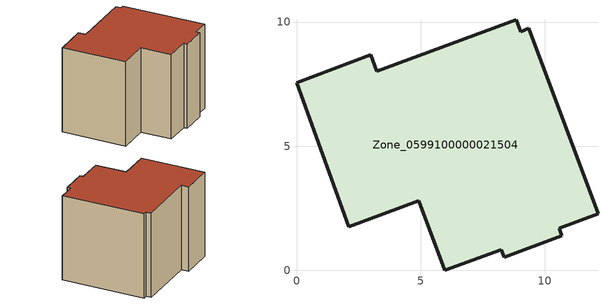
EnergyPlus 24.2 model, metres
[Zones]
Zone_0599100000021504
 floor ground (C_G): 10.59,1.7 10.7,1.39 8.38,0.53 8.25,0.83 5.98,0 4.93,2.81 2.11,1.76 0,7.56 2.99,8.68 3.23,8.02 8.85,10.09 9.03,9.62 9.36,9.76 12.15,2.28 z0
 wall outside (C_F): 2.11,1.76 4.93,2.81 5.98,0 8.25,0.83 8.38,0.53 10.7,1.39 10.59,1.7 12.15,2.28 9.36,9.76 9.03,9.62 8.85,10.09 3.23,8.02 2.99,8.68 0,7.56 2.11,1.76 z0:8.27
 roof outside (C_R): 9.03,9.62 8.85,10.09 3.23,8.02 2.99,8.68 0,7.56 2.11,1.76 4.93,2.81 5.98,0 8.25,0.83 8.38,0.53 10.7,1.39 10.59,1.7 12.15,2.28 9.36,9.76 z8.27
[BUILDING]
Pand.0599100000021504: North Axis=0; Terrain=City; Loads Convergence Tolerance Value=0.04; Temperature Convergence Tolerance Value=0.4; Solar Distribution=FullExterior; Maximum Number of Warmup Days=25; Minimum Number of Warmup Days=1
[Site:Location]
Rotterdam.The.Hague.AP_ZH_NLD Design_Conditions: Latitude=51.96; Longitude=4.45; Time Zone=1; Elevation=-4.5
[SITE:GROUNDTEMPERATURE:BUILDINGSURFACE]
18, 18, 18, 18, 18, 18, 18, 18, 18, 18, 18, 18
[MATERIAL] Thermal Absorptance=0.9; Solar Absorptance=0.7; Visible Absorptance=0.7
Name | Roughness | Thickness | Conductivity | Density | Specific Heat
G.TC.1946-1964 | MediumSmooth | 0.15 | 1 | 540 | 1210
F.TC.1946-1964 | Rough | 0.3 | 0.857143 | 1920 | 840
R.TC.1946-1964 | MediumRough | 0.2 | 0.235294 | 1500 | 1000
[CONSTRUCTION]
C_G: G.TC.1946-1964
C_F: F.TC.1946-1964
C_R: R.TC.1946-1964
[ZONE]
Zone_0599100000021504: Type=1; Multiplier=1; Ceiling Height=Autocalculate; Volume=Autocalculate; Floor Area=autocalculate; Part of Total Floor Area=Yes
[ZONEINFILTRATION:DESIGNFLOWRATE]
Infil_Zone_0599100000021504: Zone or ZoneList or Space or SpaceList=Zone_0599100000021504; Schedule=AlwaysOn; Design Flow Rate Calculation Method=Flow/Area; Flow Rate per Floor Area=0.003; Constant Term Coefficient=1; Temperature Term Coefficient=0; Velocity Term Coefficient=0; Velocity Squared Term Coefficient=0
[HVACTEMPLATE:ZONE:IDEALLOADSAIRSYSTEM]
Zone_0599100000021504: Maximum Heating Supply Air Temperature=50; Minimum Cooling Supply Air Temperature=13; Maximum Heating Supply Air Humidity Ratio=0.0156; Minimum Cooling Supply Air Humidity Ratio=0.0077; Heating Limit=NoLimit; Cooling Limit=NoLimit; Dehumidification Control Type=ConstantSensibleHeatRatio; Cooling Sensible Heat Ratio=0.7; Dehumidification Setpoint=60; Humidification Control Type=None; Humidification Setpoint=30; Outdoor Air Method=None; Outdoor Air Flow Rate per Person=0.00944; Outdoor Air Flow Rate per Zone Floor Area=0; Outdoor Air Flow Rate per Zone=0; Demand Controlled Ventilation Type=None; Outdoor Air Economizer Type=NoEconomizer; Heat Recovery Type=None; Sensible Heat Recovery Effectiveness=0.7; Latent Heat Recovery Effectiveness=0.65
[ZONECONTROL:THERMOSTAT]
ThermostatControl_Zone_0599100000021504: Zone or ZoneList=Zone_0599100000021504; Control Type Schedule=DualSetpointControlType; Control 1=Thermostat_Zone_0599100000021504; Temperature Difference Between Cutout And Setpoint=0
[THERMOSTATSETPOINT:DUALSETPOINT]
Thermostat_Zone_0599100000021504: Heating Setpoint Temperature Schedule=HeatingSetpoint_Zone_0599100000021504; Cooling Setpoint Temperature Schedule=CoolingSetpoint_Zone_0599100000021504
[SCHEDULE:COMPACT]
HeatingSetpoint_Zone_0599100000021504: Through: 12/31, For: AllDays, Until: 24:00, 21
CoolingSetpoint_Zone_0599100000021504: Through: 12/31, For: AllDays, Until: 24:00, 24
DualSetpointControlType: Through: 12/31, For: AllDays, Until: 24:00, 4
AlwaysOn: Through: 12/31, For: AllDays, Until: 24:00, 1
